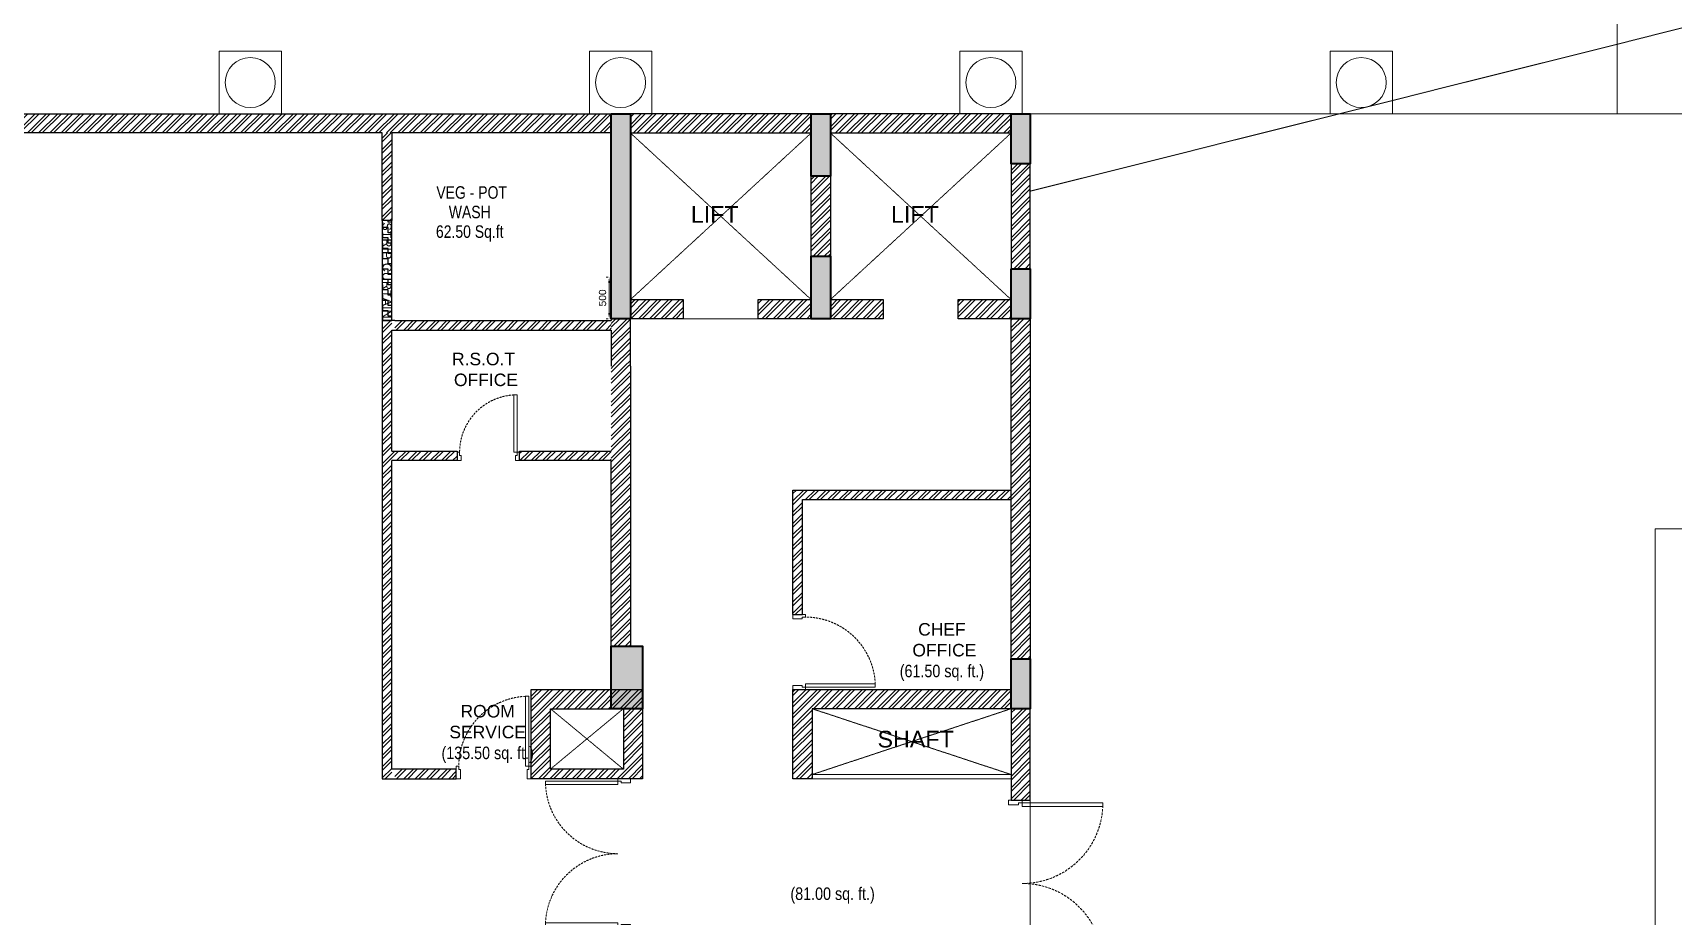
# Model space of a CAD drawing. Header units: millimetres. Extents: x 149548 to 2069915, y -1587483 to -1219800.
# Drawn here: x 1871551 to 1891241, y -1373295 to -1362693 of the extents above; entities that cross this region are included whole.
import ezdxf

# ---------------------------------------------------------------- set-up
doc = ezdxf.new("R2010")
doc.units = ezdxf.units.MM
doc.header["$MEASUREMENT"] = 0
doc.header["$PDMODE"] = 98
for name, pattern in [('ACAD_ISO02W100', [15, 12, -3]), ('AUDIT_D_060311083008-3', [0, 0]), ('DASHED', [0.75, 0.5, -0.25]), ('HIDDEN', [0.375, 0.25, -0.125])]:
    doc.linetypes.add(name, pattern=pattern)
doc.layers.add('A-DOOR', color=140, linetype='AUDIT_D_060311083008-3', lineweight=5, transparency=0.5)
for name, color, linetype, lineweight in [('BRICK WALL_MOFA', 8, 'Continuous', 30), ('CONCRETE_MOFA', 230, 'Continuous', 40), ('DIMENSION_MOFA', 62, 'HIDDEN', 15), ('DOORS', 161, 'Continuous', 5), ('ELEV_09_MOFA', 37, 'Continuous', 9), ('ELEV_15_MOFA', 31, 'Continuous', 15), ('ELEV_20_MOFA', 51, 'Continuous', 20), ('ELEV_GRADE 2_MOFA', 37, 'Continuous', 9), ('NEW WALL', 242, 'Continuous', 0), ('OVERHEAD LINES_MOFA', 252, 'ACAD_ISO02W100', 9), ('TEXT NAME', 250, 'Continuous', 13), ('TEXT_MOFA', 222, 'Continuous', 18)]:
    doc.layers.add(name, color=color, linetype=linetype, lineweight=lineweight)
doc.layers.add('Dimension', color=7, linetype='Continuous')
doc.layers.add('Text', color=7, linetype='Continuous')
doc.layers.add('HATCH SOLID_MOFA', color=7, linetype='Continuous', lineweight=5, true_color=0x9c9c9c)
doc.layers.add('HATCH_LIGHT_MOFA', color=7, linetype='Continuous', lineweight=5, true_color=0x5b5b5b)
doc.styles.add('1-100', font='arial.ttf', dxfattribs={"height": 400})
doc.styles.add('arial', font='arial.ttf')
doc.styles.add('Arial_2', font='arial.ttf', dxfattribs={"height": 500})
doc.styles.add('ARIALBOLD.8', font='arialbd.ttf', dxfattribs={"width": 0.8, "height": 2.5})
doc.styles.get("Standard").update_dxf_attribs({"font": 'arial.ttf'})
doc.dimstyles.new('KIT_DIM', dxfattribs={"dimscale": 35, "dimtxt": 2.5, "dimasz": 2, "dimexe": 1, "dimexo": 1, "dimgap": 1, "dimtad": 1, "dimdec": 0, "dimzin": 3, "dimdsep": 46, "dimtxsty": 'arial', "dimcen": 0, "dimdle": 0.75, "dimclrd": 251, "dimclre": 251, "dimclrt": 15, "dimadec": 1, "dimazin": 1, "dimtfac": 1, "dimtdec": 0, "dimtix": 1, "dimtmove": 1, "dimatfit": 3, "dimfxl": 1, "dimtolj": 1, "dimtzin": 3, "dimlwd": 13, "dimlwe": 13, "dimarcsym": 0})
pattern_1 = [(45, (775405.53, -352668.9), (-67.351921, 67.351921), []), (45, (775450.43, -352668.9), (-67.351921, 67.351921), [])]

# ---------------------------------------------------------------- blocks, each defined once
blk = doc.blocks.new('D-150 thk wall_1.8m D leaf-new')
at = {"layer": 'A-DOOR', "color": 252, "linetype": 'DASHED', "ltscale": 50}
for centre, start, end in [((30, -150), 272.6352, 0), ((1770, -150), 180, 267.3648)]:
    blk.add_arc(centre, 870, start, end, dxfattribs=at)
at = {"layer": 'DOORS', "flags": 128}
for points in [[(0, -150), (0, 0), (50, 0), (50, -110), (30, -110), (30, -150)], [(1800, -150), (1800, 0), (1750, 0), (1750, -110), (1770, -110), (1770, -150)]]:
    blk.add_lwpolyline(points, close=True, dxfattribs=at)
at = {"layer": 'DOORS'}
for points in [[(30, -150), (70, -150), (70, -1019), (30, -1019)], [(1770, -150), (1730, -150), (1730, -1019), (1770, -1019)]]:
    blk.add_lwpolyline(points, close=True, dxfattribs=at)
blk = doc.blocks.new('*U131')
at = {"layer": 'A-DOOR'}
blk.add_blockref('D-150 thk wall_1.8m D leaf-new', (0, 0), dxfattribs=at)
blk = doc.blocks.new('zw$3DFD')
at = {"layer": 'ELEV_15_MOFA'}
blk.add_line((67965, 0), (67965, 8200), dxfattribs=at)
blk = doc.blocks.new('D-150 thk wall_0.90m-new')
at = {"layer": 'A-DOOR', "color": 252, "linetype": 'DASHED', "ltscale": 50}
blk.add_arc((30, -150), 840, 272.7294, 0, dxfattribs=at)
at = {"layer": 'DOORS', "flags": 128}
for points in [[(0, -150), (0, 0), (50, 0), (50, -110), (30, -110), (30, -150)], [(900, -150), (900, 0), (850, 0), (850, -110), (870, -110), (870, -150)]]:
    blk.add_lwpolyline(points, close=True, dxfattribs=at)
at = {"layer": 'DOORS'}
blk.add_lwpolyline([(30, -150), (70, -150), (70, -989), (30, -989)], close=True, dxfattribs=at)
blk = doc.blocks.new('*U134')
at = {"layer": 'A-DOOR'}
blk.add_blockref('D-150 thk wall_0.90m-new', (0, 0), dxfattribs=at)
blk = doc.blocks.new('D-100 thk wall_0.75m-new')
at = {"layer": 'A-DOOR', "color": 252, "linetype": 'DASHED', "ltscale": 50}
blk.add_arc((30, -100), 690, 273.3234, 0, dxfattribs=at)
at = {"layer": 'DOORS', "flags": 128}
for points in [[(0, -100), (0, 0), (50, 0), (50, -60), (30, -60), (30, -100)], [(750, -100), (750, 0), (700, 0), (700, -60), (720, -60), (720, -100)]]:
    blk.add_lwpolyline(points, close=True, dxfattribs=at)
at = {"layer": 'DOORS'}
blk.add_lwpolyline([(30, -100), (70, -100), (70, -789), (30, -789)], close=True, dxfattribs=at)
blk = doc.blocks.new('*U233')
at = {"layer": 'A-DOOR'}
blk.add_blockref('D-100 thk wall_0.75m-new', (0, 0), dxfattribs=at)
blk = doc.blocks.new('*D256')
at = {"layer": 'Defpoints', "color": 0}
for p in [(1878494, -1365625), (1878469, -1366125), (1878494, -1366125)]:
    blk.add_point(p, dxfattribs=at)
at = {"layer": 'Dimension', "color": 251, "lineweight": 13}
for p, q in [((1878459, -1365625), (1878434, -1365625)), ((1878469, -1365695), (1878469, -1366055)), ((1878459, -1366125), (1878434, -1366125))]:
    blk.add_line(p, q, dxfattribs=at)
at = {"layer": 'Dimension', "color": 251}
for points in [[(1878481, -1365695), (1878458, -1365695), (1878469, -1365625)], [(1878458, -1366055), (1878481, -1366055), (1878469, -1366125)]]:
    blk.add_solid(points, dxfattribs=at)
at = {"layer": 'Dimension', "color": 15, "insert": (1878390, -1365875), "char_height": 87.5, "attachment_point": 5, "rotation": 90, "style": 'arial'}
blk.add_mtext('\\A1;500', dxfattribs=at)

msp = doc.modelspace()

# ---------------------------------------------------------------- hatches: boundary and pattern name
at = {"layer": 'BRICK WALL_MOFA'}
h = msp.add_hatch(dxfattribs=at)
h.set_pattern_fill('ZIGZAG', color=256, scale=500, angle=90)
h.set_pattern_definition([(90, (7625378.97, 2156595.02), (-62.5, 62.5), [62.5, -62.5]), (180, (7625378.97, 2156657.52), (-62.5, -62.5), [62.5, -62.5])])
h.paths.add_polyline_path([(1875860.71, -1364945.37), (1875745.71, -1364945.37), (1875745.71, -1366145.37), (1875860.71, -1366145.37)])
at = {"layer": 'HATCH SOLID_MOFA', "transparency": 33554687}
h = msp.add_hatch(dxfattribs=at)
h.set_pattern_fill('ANSI32', color=256, scale=10)
h.set_pattern_definition(pattern_1)
h.paths.add_polyline_path([(1878494.52, -1363895.37), (1878494.52, -1363665.37), (1870054.52, -1363665.37), (1870054.52, -1363895.37)])
h = msp.add_hatch(dxfattribs=at)
h.set_pattern_fill('ANSI32', color=256, scale=10)
h.set_pattern_definition(pattern_1)
h.paths.add_polyline_path([(1880894.52, -1363665.37), (1878724.52, -1363665.37), (1878724.52, -1363895.37), (1880894.52, -1363895.37)])
h = msp.add_hatch(dxfattribs=at)
h.set_pattern_fill('ANSI32', color=256, scale=10)
h.set_pattern_definition(pattern_1)
h.paths.add_polyline_path([(1883294.52, -1363665.37), (1881124.52, -1363665.37), (1881124.52, -1363895.37), (1883294.52, -1363895.37)])
h = msp.add_hatch(dxfattribs=at)
h.set_pattern_fill('ANSI32', color=256, scale=10)
h.set_pattern_definition([(45, (2044045.94, -1366866.45), (-67.35192, 67.35192), []), (45, (2044090.84, -1366866.45), (-67.35192, 67.35192), [])])
h.paths.add_polyline_path([(1878869.52, -1371645.37), (1877534.52, -1371645.37), (1877534.52, -1370575.37), (1878869.52, -1370575.37)])
h.paths.add_polyline_path([(1878639.52, -1371530.37), (1877764.52, -1371530.37), (1877764.52, -1370805.37), (1878639.52, -1370805.37)], flags=16)
h.paths.add_polyline_path([(1875860.71, -1366145.37), (1875745.71, -1366145.37), (1875745.71, -1371645.37), (1875860.71, -1371645.37)])
h.paths.add_polyline_path([(1871669.52, -1376445.37), (1876377.48, -1376445.37), (1876377.48, -1376560.37), (1871669.52, -1376560.37)])
h.paths.add_polyline_path([(1876492.48, -1373560.37), (1876377.48, -1373560.37), (1876377.48, -1377761.16), (1876492.48, -1377761.16)])
h.paths.add_polyline_path([(1871669.52, -1377202.37), (1871669.52, -1373445.37), (1871554.52, -1373445.37), (1871554.52, -1377202.37)])
h.paths.add_polyline_path([(1871554.52, -1378402.37), (1871554.52, -1381795.37), (1871669.52, -1381795.37), (1871669.52, -1378402.37)])
h.paths.add_polyline_path([(1878494.52, -1366260.37), (1875895.71, -1366260.37), (1875895.71, -1366145.37), (1878494.52, -1366145.37)])
h.paths.add_polyline_path([(1878494.52, -1375929.04), (1878494.52, -1375814.04), (1876492.48, -1375814.04), (1876492.48, -1375929.04)])
h.paths.add_polyline_path([(1868317.14, -1372816.44), (1868202.14, -1372816.44), (1868202.14, -1370855.37), (1868317.14, -1370855.37)])
h.paths.add_polyline_path([(1869754.52, -1375290.37), (1868202.14, -1375290.37), (1868202.14, -1375175.37), (1869754.52, -1375175.37)])
h.paths.add_polyline_path([(1868352.14, -1370855.37), (1869719.52, -1370855.37), (1869719.52, -1370970.37), (1868352.14, -1370970.37)])
h.paths.add_polyline_path([(1868317.14, -1375290.36), (1868202.14, -1375290.36), (1868202.14, -1374016.44), (1868317.14, -1374016.44)])
h.paths.add_polyline_path([(1877394.52, -1367712.87), (1878494.52, -1367712.87), (1878494.52, -1367827.87), (1877394.52, -1367827.87)])
h.paths.add_polyline_path([(1875860.71, -1364945.37), (1875745.71, -1364945.37), (1875745.71, -1363895.37), (1875860.71, -1363895.37)])
h.paths.add_polyline_path([(1877692.48, -1377646.16), (1877692.48, -1377761.16), (1878494.52, -1377761.16), (1878494.52, -1377646.16)])
h.paths.add_polyline_path([(1876634.52, -1371645.37), (1875895.71, -1371645.37), (1875895.71, -1371530.37), (1876634.52, -1371530.37)])
h.paths.add_polyline_path([(1877057.47, -1373560.37), (1877057.47, -1373445.37), (1876377.48, -1373445.37), (1876377.48, -1373560.37)])
h.paths.add_polyline_path([(1875860.71, -1367712.87), (1876644.52, -1367712.87), (1876644.52, -1367827.87), (1875860.71, -1367827.87)])
h.paths.add_polyline_path([(1877957.47, -1373560.37), (1877957.47, -1373445.37), (1878494.52, -1373445.37), (1878494.52, -1373560.37)])
h.paths.add_polyline_path([(1871554.52, -1379040.37), (1871404.52, -1379040.37), (1871404.52, -1378925.37), (1871554.52, -1378925.37)])
h.paths.add_polyline_path([(1869754.52, -1375340.37), (1869639.65, -1375340.37), (1869639.65, -1375290.37), (1869754.52, -1375290.37)])
h = msp.add_hatch(dxfattribs=at)
h.set_pattern_fill('ANSI32', color=256, scale=10)
h.set_pattern_definition(pattern_1)
h.paths.add_polyline_path([(1883524.52, -1364265.37), (1883294.52, -1364265.37), (1883294.52, -1365525.37), (1883524.52, -1365525.37)])
h = msp.add_hatch(dxfattribs=at)
h.set_pattern_fill('ANSI32', color=256, scale=10)
h.set_pattern_definition(pattern_1)
h.paths.add_polyline_path([(1881124.52, -1364415.37), (1880894.52, -1364415.37), (1880894.52, -1365375.37), (1881124.52, -1365375.37)])
h = msp.add_hatch(dxfattribs=at)
h.set_pattern_fill('ANSI32', color=256, scale=10)
h.set_pattern_definition(pattern_1)
h.paths.add_polyline_path([(1879359.52, -1365895.37), (1878724.52, -1365895.37), (1878724.52, -1366125.37), (1879359.52, -1366125.37)])
h = msp.add_hatch(dxfattribs=at)
h.set_pattern_fill('ANSI32', color=256, scale=10)
h.set_pattern_definition(pattern_1)
h.paths.add_polyline_path([(1880894.52, -1365895.37), (1880259.52, -1365895.37), (1880259.52, -1366125.37), (1880894.52, -1366125.37)])
h = msp.add_hatch(dxfattribs=at)
h.set_pattern_fill('ANSI32', color=256, scale=10)
h.set_pattern_definition(pattern_1)
h.paths.add_polyline_path([(1881759.52, -1365895.37), (1881124.52, -1365895.37), (1881124.52, -1366125.37), (1881759.52, -1366125.37)])
h = msp.add_hatch(dxfattribs=at)
h.set_pattern_fill('ANSI32', color=256, scale=10)
h.set_pattern_definition(pattern_1)
h.paths.add_polyline_path([(1883294.52, -1365895.37), (1882659.52, -1365895.37), (1882659.52, -1366125.37), (1883294.52, -1366125.37)])
h = msp.add_hatch(dxfattribs=at)
h.set_pattern_fill('ANSI32', color=256, scale=10)
h.set_pattern_definition(pattern_1)
h.paths.add_polyline_path([(1878724.52, -1366125.37), (1878494.52, -1366125.37), (1878494.52, -1366695.37), (1878724.52, -1366695.37)])
h = msp.add_hatch(dxfattribs=at)
h.set_pattern_fill('ANSI32', color=256, scale=10)
h.set_pattern_definition(pattern_1)
h.paths.add_polyline_path([(1883524.52, -1366125.37), (1883294.52, -1366125.37), (1883294.52, -1370205.37), (1883524.52, -1370205.37)])
h = msp.add_hatch(dxfattribs=at)
h.set_pattern_fill('ANSI32', color=256, scale=10)
h.set_pattern_definition(pattern_1)
h.paths.add_polyline_path([(1878724.52, -1366695.37), (1878494.52, -1366695.37), (1878494.52, -1370055.37), (1878724.52, -1370055.37)])
h = msp.add_hatch(dxfattribs=at)
h.set_pattern_fill('ANSI32', color=256, scale=10)
h.set_pattern_definition(pattern_1)
h.paths.add_polyline_path([(1880674.52, -1369675.88), (1880789.52, -1369675.88), (1880789.52, -1368295.37), (1883294.52, -1368295.37), (1883294.52, -1368180.37), (1880674.52, -1368180.37)])
h = msp.add_hatch(dxfattribs=at)
h.set_pattern_fill('ANSI32', color=256, scale=10)
h.set_pattern_definition(pattern_1)
h.paths.add_polyline_path([(1883294.52, -1370575.37), (1880674.52, -1370575.37), (1880674.52, -1371645.37), (1880904.52, -1371645.37), (1880904.52, -1370805.37), (1883294.52, -1370805.37)])
h = msp.add_hatch(dxfattribs=at)
h.set_pattern_fill('ANSI32', color=256, scale=10)
h.set_pattern_definition(pattern_1)
h.paths.add_polyline_path([(1883524.52, -1370805.37), (1883294.52, -1370805.37), (1883294.52, -1371902.88), (1883524.52, -1371902.88)])
at = {"layer": 'HATCH_LIGHT_MOFA'}
h = msp.add_hatch(color=256, dxfattribs=at)
h.dxf.hatch_style = 1
h.paths.add_polyline_path([(1822834.52, -1363895.37), (1822834.52, -1365165.37), (1822604.52, -1365165.37), (1822604.52, -1363665.37), (1824104.52, -1363665.37), (1824104.52, -1363895.37)])
h.paths.add_polyline_path([(1842934.52, -1380785.37), (1843164.52, -1380785.37), (1843164.52, -1384010.37), (1842934.52, -1384010.37)])
h.paths.add_polyline_path([(1834564.52, -1380785.37), (1834794.52, -1380785.37), (1834794.52, -1384010.37), (1834564.52, -1384010.37)])
h.paths.add_polyline_path([(1878494.52, -1363665.37), (1878724.52, -1363665.37), (1878724.52, -1366125.37), (1878494.52, -1366125.37)])
h.paths.add_polyline_path([(1860494.52, -1370055.37), (1860945.08, -1370055.37), (1860945.08, -1370805.37), (1860494.52, -1370805.37)])
h.paths.add_polyline_path([(1860494.52, -1363665.37), (1860944.52, -1363665.37), (1860944.52, -1364415.37), (1860494.52, -1364415.37)])
h.paths.add_polyline_path([(1847268.38, -1363665.37), (1847718.38, -1363665.37), (1847718.38, -1364415.37), (1847268.38, -1364415.37)])
h.paths.add_polyline_path([(1860494.52, -1381275.37), (1860494.52, -1382025.37), (1860944.52, -1382025.37), (1860944.52, -1381275.37)])
h.paths.add_polyline_path([(1870054.52, -1363665.37), (1869604.52, -1363665.37), (1869604.52, -1364415.37), (1870054.52, -1364415.37)])
h.paths.add_polyline_path([(1870054.52, -1382025.37), (1869604.52, -1382025.37), (1869604.52, -1381275.37), (1870054.52, -1381275.37)])
h.paths.add_polyline_path([(1836864.52, -1363665.37), (1837314.52, -1363665.37), (1837314.52, -1364415.37), (1836864.52, -1364415.37)])
h.paths.add_polyline_path([(1827644.52, -1370485.37), (1828094.52, -1370485.37), (1828094.52, -1371235.37), (1827644.52, -1371235.37)])
h.paths.add_polyline_path([(1842934.52, -1363665.37), (1843384.52, -1363665.37), (1843384.52, -1364415.37), (1842934.52, -1364415.37)])
h.paths.add_polyline_path([(1851824.52, -1363665.37), (1852274.52, -1363665.37), (1852274.52, -1364415.37), (1851824.52, -1364415.37)])
h.paths.add_polyline_path([(1827864.52, -1363665.37), (1828314.52, -1363665.37), (1828314.52, -1364415.37), (1827864.52, -1364415.37)])
h.paths.add_polyline_path([(1852274.52, -1382025.37), (1851824.52, -1382025.37), (1851824.52, -1381275.37), (1852274.52, -1381275.37)])
h.paths.add_polyline_path([(1836864.52, -1375340.37), (1837314.52, -1375340.37), (1837314.52, -1376090.37), (1836864.52, -1376090.37)])
h.paths.add_polyline_path([(1827864.52, -1383260.37), (1828314.52, -1383260.37), (1828314.52, -1384010.37), (1827864.52, -1384010.37)])
h.paths.add_polyline_path([(1842934.52, -1375340.37), (1843384.52, -1375340.37), (1843384.52, -1376090.37), (1842934.52, -1376090.37)])
h.paths.add_polyline_path([(1827644.52, -1375040.37), (1828094.52, -1375040.37), (1828094.52, -1375790.37), (1827644.52, -1375790.37)], flags=17)
h.paths.add_polyline_path([(1851824.52, -1375340.37), (1852274.52, -1375340.37), (1852274.52, -1376090.37), (1851824.52, -1376090.37)])
h.paths.add_polyline_path([(1860494.52, -1375340.37), (1860944.52, -1375340.37), (1860944.52, -1376090.37), (1860494.52, -1376090.37)])
h.paths.add_polyline_path([(1869604.52, -1370055.37), (1870054.52, -1370055.37), (1870054.52, -1370805.37), (1869604.52, -1370805.37)])
h.paths.add_polyline_path([(1851824.52, -1370055.37), (1852274.52, -1370055.37), (1852274.52, -1370805.37), (1851824.52, -1370805.37)])
h.paths.add_polyline_path([(1869604.65, -1375340.37), (1870054.52, -1375340.37), (1870054.52, -1376090.37), (1869604.65, -1376090.37)])
h.paths.add_polyline_path([(1878494.49, -1370055.37), (1878869.52, -1370055.37), (1878869.52, -1370805.37), (1878494.49, -1370805.37)])
h.paths.add_polyline_path([(1878494.52, -1381275.37), (1878869.52, -1381275.37), (1878869.52, -1382025.37), (1878494.52, -1382025.37)])
h.paths.add_polyline_path([(1878494.52, -1375340.37), (1878869.52, -1375340.37), (1878869.52, -1376090.37), (1878494.52, -1376090.37)])
h.paths.add_polyline_path([(1833864.52, -1363665.37), (1834164.52, -1363665.37), (1834164.52, -1364415.37), (1833864.52, -1364415.37)])
h.paths.add_polyline_path([(1831314.52, -1363665.37), (1831614.52, -1363665.37), (1831614.52, -1364415.37), (1831314.52, -1364415.37)])
h.paths.add_polyline_path([(1827494.52, -1369030.37), (1828094.52, -1369030.37), (1828094.52, -1369330.37), (1827494.52, -1369330.37)])
h.paths.add_polyline_path([(1880894.52, -1365375.37), (1881124.52, -1365375.37), (1881124.52, -1366125.37), (1880894.52, -1366125.37)])
h.paths.add_polyline_path([(1880894.52, -1363665.37), (1881124.52, -1363665.37), (1881124.52, -1364415.37), (1880894.52, -1364415.37)])
h.paths.add_polyline_path([(1883294.52, -1378567.27), (1883524.52, -1378567.27), (1883524.52, -1379167.27), (1883294.52, -1379167.27)])
h.paths.add_polyline_path([(1883294.52, -1363665.37), (1883524.52, -1363665.37), (1883524.52, -1364265.37), (1883294.52, -1364265.37)])
h.paths.add_polyline_path([(1883294.52, -1381425.37), (1883524.52, -1381425.37), (1883524.52, -1382025.37), (1883294.52, -1382025.37)])
h.paths.add_polyline_path([(1883294.52, -1375340.37), (1883524.52, -1375340.37), (1883524.52, -1375940.37), (1883294.52, -1375940.37)])
h.paths.add_polyline_path([(1836714.52, -1385995.37), (1837314.52, -1385995.37), (1837314.52, -1386225.37), (1836714.52, -1386225.37)])
h.paths.add_polyline_path([(1842564.52, -1385995.37), (1843164.52, -1385995.37), (1843164.52, -1386225.37), (1842564.52, -1386225.37)])
h.paths.add_polyline_path([(1834564.52, -1385995.37), (1835164.52, -1385995.37), (1835164.52, -1386225.37), (1834564.52, -1386225.37)])
h.paths.add_polyline_path([(1827864.52, -1379155.17), (1828094.52, -1379155.17), (1828094.52, -1379755.17), (1827864.52, -1379755.17)])
h.paths.add_polyline_path([(1883294.52, -1365525.37), (1883524.52, -1365525.37), (1883524.52, -1366125.39), (1883294.52, -1366125.39)])
h.paths.add_polyline_path([(1837084.52, -1383410.37), (1837314.52, -1383410.37), (1837314.52, -1384010.37), (1837084.52, -1384010.37)])
h.paths.add_polyline_path([(1840414.52, -1385995.37), (1841014.52, -1385995.37), (1841014.52, -1386225.37), (1840414.52, -1386225.37)])
h.paths.add_polyline_path([(1883294.52, -1370205.37), (1883524.52, -1370205.37), (1883524.52, -1370805.37), (1883294.52, -1370805.37)])
h.paths.add_polyline_path([(1878494.52, -1378567.27), (1878724.52, -1378567.27), (1878724.52, -1379167.27), (1878494.52, -1379167.27)])
h.paths.add_polyline_path([(1824334.52, -1369030.37), (1824564.52, -1369030.37), (1824564.52, -1369630.37), (1824334.52, -1369630.37)])
h.paths.add_polyline_path([(1824334.52, -1370635.37), (1824564.52, -1370635.37), (1824564.52, -1371235.37), (1824334.52, -1371235.37)])
h.paths.add_polyline_path([(1840414.52, -1383410.37), (1841014.52, -1383410.37), (1841014.52, -1383640.37), (1840414.52, -1383640.37)])
h.paths.add_polyline_path([(1822604.4, -1369030.37), (1822834.52, -1369030.37), (1822834.52, -1369480.37), (1822604.4, -1369480.37)])
h.paths.add_polyline_path([(1822604.52, -1370785.37), (1822834.52, -1370785.37), (1822834.52, -1371235.37), (1822604.52, -1371235.37)])
h.paths.add_polyline_path([(1831614.52, -1370205.37), (1831314.52, -1370205.37), (1831314.52, -1370805.37), (1831614.52, -1370805.37)])
h.paths.add_polyline_path([(1833864.52, -1370205.37), (1834164.52, -1370205.37), (1834164.52, -1370805.37), (1833864.52, -1370805.37)])
h.paths.add_polyline_path([(1842934.52, -1370805.37), (1843234.52, -1370805.37), (1843234.52, -1370055.37), (1842934.52, -1370055.37)])
h.paths.add_polyline_path([(1837084.45, -1370055.37), (1837314.52, -1370055.37), (1837314.52, -1370805.37), (1837084.45, -1370805.37)])

# ---------------------------------------------------------------- linework, layer by layer
at = {"layer": 'BRICK WALL_MOFA'}
for p, q in [((1875860.71, -1366260.37), (1878494.52, -1366260.37)), ((1875860.71, -1367712.87), (1875860.71, -1366260.37)), ((1880674.52, -1369675.88), (1880789.52, -1369675.88))]:
    msp.add_line(p, q, dxfattribs=at)
for points in [[(1875745.71, -1363895.37), (1870054.52, -1363895.37), (1870054.52, -1363665.37), (1878494.52, -1363665.37), (1878494.52, -1363895.37), (1875860.71, -1363895.37), (1875860.71, -1364945.37), (1875745.71, -1364945.37), (1875745.71, -1363895.37), (1875745.71, -1363895.37)], [(1875895.71, -1366145.37), (1875745.71, -1366145.37), (1875745.71, -1371645.37), (1875895.71, -1371645.37), (1875895.71, -1371645.37)], [(1875895.71, -1366145.37), (1878494.52, -1366145.37)], [(1878724.52, -1366695.37), (1878724.52, -1366125.37), (1878494.52, -1366125.37), (1878494.52, -1366145.37)], [(1878494.52, -1366260.37), (1878494.52, -1366695.37), (1878494.52, -1366695.37)], [(1878724.52, -1366695.37), (1878724.52, -1370055.37), (1878494.52, -1370055.37), (1878494.52, -1367827.87)], [(1875860.71, -1367712.87), (1876644.52, -1367712.87), (1876644.52, -1367827.87), (1875860.71, -1367827.87), (1875860.71, -1367827.87)], [(1878494.52, -1367827.87), (1877394.52, -1367827.87), (1877394.52, -1367712.87), (1878494.52, -1367712.87), (1878494.52, -1367712.87)], [(1875895.71, -1371645.37), (1875895.71, -1371645.37), (1876634.52, -1371645.37), (1876634.52, -1371530.37), (1875860.71, -1371530.37), (1875860.71, -1367827.87)], [(1880674.52, -1369675.88), (1880674.52, -1368180.37), (1883294.52, -1368180.37)], [(1880789.52, -1369675.88), (1880789.52, -1368295.37), (1883294.52, -1368295.37)]]:
    msp.add_lwpolyline(points, dxfattribs=at)
for points in [[(1878724.52, -1363895.37), (1880894.52, -1363895.37), (1880894.52, -1363665.37), (1878724.52, -1363665.37)], [(1883294.52, -1363895.37), (1883294.52, -1363665.37), (1881124.52, -1363665.37), (1881124.52, -1363895.37)], [(1883524.52, -1365525.37), (1883524.52, -1364265.37), (1883294.52, -1364265.37), (1883294.52, -1365525.37)], [(1880894.52, -1365375.37), (1880894.52, -1364415.37), (1881124.52, -1364415.37), (1881124.52, -1365375.37)], [(1875860.71, -1364945.37), (1875745.71, -1364945.37), (1875745.71, -1366145.37), (1875860.71, -1366145.37)], [(1878724.52, -1365895.37), (1879359.52, -1365895.37), (1879359.52, -1366125.37), (1878724.52, -1366125.37)], [(1880259.52, -1366125.37), (1880259.52, -1365895.37), (1880894.52, -1365895.37), (1880894.52, -1366125.37)], [(1881124.52, -1366125.37), (1881124.52, -1365895.37), (1881759.52, -1365895.37), (1881759.52, -1366125.37)], [(1882659.52, -1366125.37), (1882659.52, -1365895.37), (1883294.52, -1365895.37), (1883294.52, -1366125.37)], [(1883524.52, -1370205.37), (1883294.52, -1370205.37), (1883294.52, -1366125.37), (1883524.52, -1366125.37)], [(1878869.52, -1371645.37), (1877534.52, -1371645.37), (1877534.52, -1370575.37), (1878869.52, -1370575.37)], [(1880674.52, -1370575.37), (1883294.52, -1370575.37), (1883294.52, -1370805.37), (1880904.52, -1370805.37), (1880904.52, -1371645.37), (1880674.52, -1371645.37)], [(1878639.52, -1371530.37), (1877764.52, -1371530.37), (1877764.52, -1370805.37), (1878639.52, -1370805.37)], [(1883524.52, -1371902.88), (1883524.52, -1370805.37), (1883294.52, -1370805.37), (1883294.52, -1371902.88)]]:
    msp.add_lwpolyline(points, close=True, dxfattribs=at)
at = {"layer": 'CONCRETE_MOFA'}
for points in [[(1878494.52, -1363665.37), (1878724.52, -1363665.37), (1878724.52, -1366125.37), (1878494.52, -1366125.37)], [(1880894.52, -1363665.37), (1881124.52, -1363665.37), (1881124.52, -1364415.37), (1880894.52, -1364415.37)], [(1883294.52, -1363665.37), (1883524.52, -1363665.37), (1883524.52, -1364265.37), (1883294.52, -1364265.37)], [(1880894.52, -1365375.37), (1881124.52, -1365375.37), (1881124.52, -1366125.37), (1880894.52, -1366125.37)], [(1883294.52, -1365525.37), (1883524.52, -1365525.37), (1883524.52, -1366125.39), (1883294.52, -1366125.39)], [(1878494.49, -1370055.37), (1878869.52, -1370055.37), (1878869.52, -1370805.37), (1878494.49, -1370805.37)], [(1883294.52, -1370205.37), (1883524.52, -1370205.37), (1883524.52, -1370805.37), (1883294.52, -1370805.37)]]:
    msp.add_lwpolyline(points, close=True, dxfattribs=at)
at = {"layer": 'ELEV_09_MOFA', "linetype": 'DASHED'}
msp.add_line((1883524.52, -1364593.61), (1897224.52, -1361163.61), dxfattribs=at)
at = {"layer": 'ELEV_09_MOFA', "linetype": 'ACAD_ISO02W100', "ltscale": 0.05}
msp.add_lwpolyline([(1842697.02, -1363665.37), (1842697.02, -1361165.37), (1897224.52, -1361165.37), (1897224.52, -1368645.38), (1891024.53, -1368645.38), (1891024.53, -1387155.38), (1849994.52, -1387155.38), (1849994.52, -1375940.37)], dxfattribs=at)
at = {"layer": 'ELEV_15_MOFA', "ltscale": 2}
msp.add_lwpolyline([(1883524.52, -1363665.37), (1908317.44, -1363665.37), (1898551.58, -1385890.38), (1883524.53, -1385890.38), (1883524.52, -1363665.37)], dxfattribs=at)
at = {"layer": 'ELEV_GRADE 2_MOFA'}
for points in [[(1873787.02, -1362915.37), (1874537.02, -1362915.37), (1874537.02, -1363665.37), (1873787.02, -1363665.37)], [(1878232.02, -1362915.37), (1878982.02, -1362915.37), (1878982.02, -1363665.37), (1878232.02, -1363665.37)], [(1882677.02, -1362915.37), (1883427.02, -1362915.37), (1883427.02, -1363665.37), (1882677.02, -1363665.37)], [(1887122.02, -1362915.37), (1887872.02, -1362915.37), (1887872.02, -1363665.37), (1887122.02, -1363665.37)]]:
    msp.add_lwpolyline(points, close=True, dxfattribs=at)
for centre in [(1874162.02, -1363290.37), (1878607.02, -1363290.37), (1883052.02, -1363290.37), (1887497.02, -1363290.37)]:
    msp.add_circle(centre, 300, dxfattribs=at)
at = {"layer": 'HATCH_LIGHT_MOFA', "linetype": 'DASHED', "ltscale": 0.5}
for p, q in [((1880894.52, -1363895.37), (1878724.52, -1365895.37)), ((1878724.52, -1363895.37), (1880894.52, -1365895.37)), ((1883294.52, -1363895.37), (1881124.52, -1365895.37)), ((1881124.52, -1363895.37), (1883294.52, -1365895.37))]:
    msp.add_line(p, q, dxfattribs=at)
at = {"layer": 'HATCH_LIGHT_MOFA', "ltscale": 0.5}
for p, q in [((1880904.52, -1371595.37), (1883294.52, -1371595.37)), ((1880904.52, -1371645.37), (1883294.52, -1371645.37))]:
    msp.add_line(p, q, dxfattribs=at)
at = {"layer": 'HATCH_LIGHT_MOFA'}
msp.add_lwpolyline([(1880259.52, -1366125.37), (1879359.52, -1366125.37)], dxfattribs=at)
at = {"layer": 'OVERHEAD LINES_MOFA', "ltscale": 0.02}
for p, q in [((1877764.52, -1370805.37), (1878639.52, -1371530.37)), ((1877764.52, -1371530.37), (1878639.52, -1370805.37)), ((1880904.52, -1371595.37), (1883294.52, -1370805.37)), ((1883294.52, -1371595.37), (1880904.52, -1370805.37))]:
    msp.add_line(p, q, dxfattribs=at)

# ---------------------------------------------------------------- block references
at = {"layer": 'A-DOOR'}
for name, p, rotation in [('*U233', (1877394.52, -1367827.87), 180), ('*U134', (1880674.49, -1370575.88, 0), 90), ('*U134', (1877534.49, -1371645.37, 0), 180)]:
    msp.add_blockref(name, p, dxfattribs=dict(at, rotation=rotation))
at = {"layer": 'DIMENSION_MOFA'}
for p, rotation in [((1880674.52, -1370575.88), 90), ((1877534.52, -1371645.37), 179.9999990925986)]:
    msp.add_blockref('*U134', p, dxfattribs=dict(at, rotation=rotation))
at = {"layer": 'DIMENSION_MOFA', "xscale": -1, "rotation": 270}
msp.add_blockref('*U131', (1878724.52, -1373445.37), dxfattribs=at)
at = {"layer": 'DIMENSION_MOFA', "xscale": 1.111111111111094, "yscale": 1.111111111111094, "zscale": 1.111111111111094, "rotation": 90.00169403881557}
msp.add_blockref('*U131', (1883261.91, -1373902.88, 0), dxfattribs=at)
at = {"layer": 'ELEV_20_MOFA'}
msp.add_blockref('zw$3DFD', (1822604.52, -1363664.82), dxfattribs=at)

# ---------------------------------------------------------------- texts
at = {"layer": 'NEW WALL', "color": 234, "insert": (1875801.81, -1365545.89), "char_height": 107.8721, "width": 1198.963, "attachment_point": 5, "rotation": 270}
msp.add_mtext('{\\fArial|b0|i0|c0|p34;\\C0;STRIP CURTAIN }', dxfattribs=at)
at = {"layer": 'Text', "insert": (1877412.45, -1364534.59, 90927.62), "char_height": 150, "width": 1233.3385, "attachment_point": 3, "line_spacing_factor": 0.938532, "style": 'ARIALBOLD.8'}
msp.add_mtext('\\pxqc;{\\fArial|b0|i0|c0|p34;\\C0; VEG - POT \\PWASH \\P62.50 Sq.ft}', dxfattribs=at)
at = {"layer": 'TEXT NAME', "char_height": 150, "style": 'Arial_2'}
for s, insert, width, attachment_point in [('\\pxqc;{\\fArial|b0|i0|c0|p34;\\C0;R.S.O.T\\P OFFICE}', (1876961.26, -1366533.27, 0), 1932.4224, 2), ('{\\C0;CHEF\\P OFFICE\\P\\fArial Narrow|b0|i0|c0|p34;(61.50 sq. ft.)}', (1882463.54, -1369777.56, 425434.71), 1105.8519, 2), ('ROOM \\PSERVICE\\P{\\fArial Narrow|b0|i0|c0|p34;\\C0;(135.50 sq. ft.)}', (1877011.1, -1371455.7, 0), 1932.4224, 8), ('{\\C0;\\P\\fArial Narrow|b0|i0|c0|p34;(81.00 sq. ft.)}', (1881151.23, -1372700.3, 0), 1105.8519, 2)]:
    msp.add_mtext(s, dxfattribs=dict(at, insert=insert, width=width, attachment_point=attachment_point))
at = {"layer": 'TEXT_MOFA', "char_height": 200, "width": 5188.2274, "attachment_point": 1, "style": '1-100'}
for insert in [(1879448.7, -1364772.01), (1881851.45, -1364772.01), (1881851.45, -1364772.01)]:
    msp.add_mtext('LIFT', dxfattribs=dict(at, insert=insert))
at = {"layer": 'TEXT_MOFA', "insert": (1879553.74, -1371070.5), "char_height": 200, "attachment_point": 1, "style": '1-100'}
msp.add_mtext_dynamic_manual_height_columns('\\pxqc;SHAFT', width=5188.2274, gutter_width=750, heights=[0], dxfattribs=at)

# ---------------------------------------------------------------- dimensions: what is measured, and where the dimension line sits
at = {"layer": 'Dimension'}
dim = msp.add_linear_dim(base=(1878469.49, -1366125.37, 0), p1=(1878494.49, -1365625.37, 0), p2=(1878494.49, -1366125.37, 0), angle=90, dimstyle='KIT_DIM', dxfattribs=at)
dim.commit()
dim.dimension.update_dxf_attribs({"geometry": '*D256', "text_midpoint": (1878389.82, -1365875.37, 0)})

doc.saveas('drawing.dxf')
